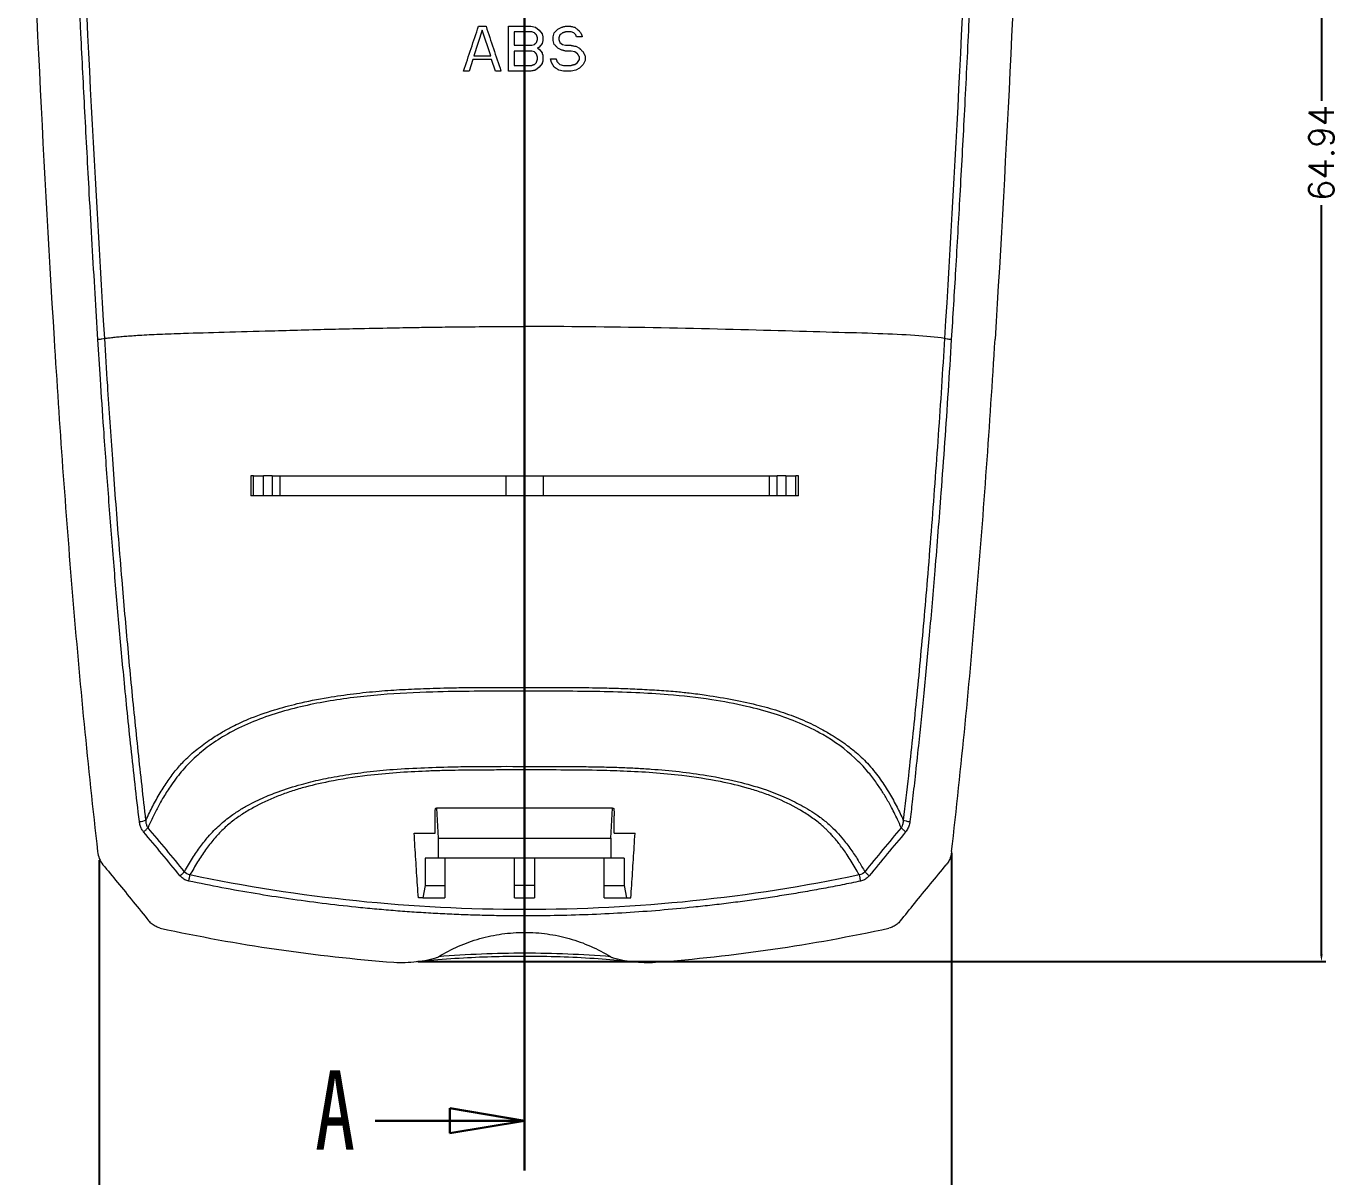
# Model space of a CAD drawing. Header units: inches. Extents: x 1631 to 3663, y 1126 to 1454.
# Drawn here: x 2922.3 to 2974.9, y 1232.4 to 1278.6 of the extents above; entities that cross this region are included whole.
import ezdxf

# ---------------------------------------------------------------- set-up
doc = ezdxf.new("R2010")
doc.units = ezdxf.units.IN
doc.header["$LTSCALE"] = 15
doc.linetypes.add('PHANTOM', pattern=[12.7, 6.35, -1.27, 1.27, -1.27, 1.27, -1.27])
doc.styles.add('SLDTEXTSTYLE0', font='TXT', dxfattribs={"width": 0.75})
doc.styles.get("Standard").update_dxf_attribs({"font": 'txt', "bigfont": 'gbcbig.shx'})
doc.dimstyles.new('1.5', dxfattribs={"dimtxt": 1, "dimasz": 0.3, "dimexe": 0.18, "dimexo": 0.0625, "dimgap": 0.09, "dimtad": 0, "dimzin": 0, "dimdsep": 46, "dimtxsty": 'Standard', "dimcen": 0, "dimclrd": 3, "dimclre": 3, "dimadec": 0, "dimazin": 2, "dimtfac": 1, "dimtofl": 0, "dimtmove": 0, "dimatfit": 3, "dimfxl": 1, "dimtolj": 1, "dimtzin": 0, "dimarcsym": 0})

# ---------------------------------------------------------------- blocks, each defined once
blk = doc.blocks.new('_CLOSED')
at = {"color": 0, "linetype": 'ByBlock', "lineweight": -2}
for p, q in [((-1, 0.166667), (0, 0)), ((-1, 0.166667), (-1, -0.166667)), ((0, 0), (-1, -0.166667)), ((0, 0), (-1, 0))]:
    blk.add_line(p, q, dxfattribs=at)
blk = doc.blocks.new('*D265')
at = {"color": 3, "lineweight": -2}
for p, q in [((2942.34, 1306.021), (2974.454, 1306.021)), ((2974.274, 1305.721), (2974.274, 1275.642)), ((2974.274, 1241.382), (2974.274, 1271.462)), ((2937.99, 1241.082), (2974.454, 1241.082))]:
    blk.add_line(p, q, dxfattribs=at)
at = {"color": 3}
for points in [[(2974.224, 1305.721), (2974.324, 1305.721), (2974.274, 1306.021)], [(2974.224, 1241.382), (2974.324, 1241.382), (2974.274, 1241.082)]]:
    blk.add_solid(points, dxfattribs=at)
at = {"layer": 'Defpoints', "color": 0}
for p in [(2942.277, 1306.021), (2937.927, 1241.082), (2974.274, 1241.082)]:
    blk.add_point(p, dxfattribs=at)
at = {"color": 0, "insert": (2974.274, 1273.552), "char_height": 1, "attachment_point": 5, "rotation": 90}
blk.add_mtext('\\A1;64.94', dxfattribs=at)
blk = doc.blocks.new('*D266')
at = {"color": 3, "lineweight": -2}
for p, q in [((2925.199, 1245.16), (2925.199, 1231.215)), ((2959.423, 1245.437), (2959.423, 1231.215)), ((2925.499, 1231.395), (2940.221, 1231.395)), ((2959.123, 1231.395), (2944.401, 1231.395))]:
    blk.add_line(p, q, dxfattribs=at)
at = {"color": 3}
for points in [[(2925.499, 1231.445), (2925.499, 1231.345), (2925.199, 1231.395)], [(2959.123, 1231.445), (2959.123, 1231.345), (2959.423, 1231.395)]]:
    blk.add_solid(points, dxfattribs=at)
at = {"layer": 'Defpoints', "color": 0}
for p in [(2925.199, 1245.222), (2959.423, 1245.499), (2959.423, 1231.395)]:
    blk.add_point(p, dxfattribs=at)
at = {"color": 0, "insert": (2942.311, 1231.395), "char_height": 1, "attachment_point": 5}
blk.add_mtext('\\A1;34.22', dxfattribs=at)

msp = doc.modelspace()

# ---------------------------------------------------------------- linework, layer by layer
at = {"color": 7, "linetype": 'PHANTOM', "lineweight": 30}
msp.add_line((2942.277, 1309.206), (2942.277, 1232.697), dxfattribs=at)
at = {"color": 7, "linetype": 'Continuous', "lineweight": 15}
for p, q in [((2940.577, 1278.488), (2940.24, 1277.454)), ((2940.915, 1277.454), (2940.577, 1278.488)), ((2941.627, 1276.842), (2941.627, 1278.642)), ((2941.852, 1278.412), (2941.852, 1277.876)), ((2942.277, 1278.412), (2942.277, 1278.642)), ((2942.277, 1277.876), (2942.277, 1278.412)), ((2942.527, 1278.642), (2942.715, 1278.603)), ((2942.677, 1278.374), (2942.565, 1278.412)), ((2942.715, 1278.603), (2942.865, 1278.488)), ((2942.79, 1278.182), (2942.752, 1278.297)), ((2942.865, 1278.488), (2942.977, 1278.335)), ((2942.977, 1278.335), (2943.015, 1278.22)), ((2943.015, 1278.22), (2943.015, 1278.067)), ((2943.427, 1278.22), (2943.465, 1278.374)), ((2943.427, 1278.067), (2943.427, 1278.22)), ((2943.465, 1278.374), (2943.615, 1278.527)), ((2943.615, 1278.527), (2943.765, 1278.603)), ((2943.69, 1278.297), (2943.652, 1278.182)), ((2944.252, 1278.374), (2944.14, 1278.412)), ((2944.327, 1278.297), (2944.252, 1278.374)), ((2944.365, 1278.22), (2944.327, 1278.297)), ((2944.59, 1278.22), (2944.365, 1278.22)), ((2942.277, 1277.646), (2942.277, 1277.876)), ((2942.565, 1277.876), (2942.677, 1277.914)), ((2942.752, 1277.991), (2942.79, 1278.105)), ((2942.79, 1278.105), (2942.79, 1278.182)), ((2942.79, 1277.761), (2942.865, 1277.723)), ((2942.977, 1277.952), (2942.865, 1277.799)), ((2942.865, 1277.723), (2942.977, 1277.569)), ((2943.015, 1278.067), (2942.977, 1277.952)), ((2943.465, 1277.914), (2943.427, 1278.067)), ((2943.765, 1277.684), (2943.615, 1277.761)), ((2943.652, 1278.182), (2943.652, 1278.105)), ((2943.69, 1277.991), (2943.802, 1277.914)), ((2943.802, 1277.914), (2943.915, 1277.876)), ((2944.327, 1277.837), (2944.477, 1277.761)), ((2940.202, 1277.301), (2940.052, 1276.842)), ((2941.102, 1276.842), (2940.952, 1277.301)), ((2941.852, 1277.646), (2941.852, 1277.072)), ((2942.277, 1277.072), (2942.277, 1277.646)), ((2942.677, 1277.608), (2942.565, 1277.646)), ((2942.677, 1277.11), (2942.752, 1277.186)), ((2942.79, 1277.301), (2942.79, 1277.416)), ((2943.015, 1277.454), (2943.015, 1277.263)), ((2943.352, 1277.186), (2943.315, 1277.34)), ((2943.465, 1276.995), (2943.352, 1277.186)), ((2944.29, 1277.608), (2944.14, 1277.646)), ((2944.402, 1277.531), (2944.29, 1277.608)), ((2944.29, 1277.11), (2944.402, 1277.186)), ((2944.402, 1277.186), (2944.477, 1277.301)), ((2944.477, 1277.301), (2944.477, 1277.416)), ((2944.702, 1277.263), (2944.627, 1277.11)), ((2944.702, 1277.454), (2944.702, 1277.263)), ((2940.052, 1276.842), (2939.827, 1276.842)), ((2942.277, 1276.842), (2942.277, 1277.072)), ((2942.277, 1277.072), (2942.565, 1277.072)), ((2942.526, 1276.842), (2942.277, 1276.842)), ((2942.865, 1276.995), (2942.715, 1276.88)), ((2942.977, 1277.148), (2942.865, 1276.995)), ((2943.84, 1276.842), (2943.652, 1276.88)), ((2943.69, 1277.11), (2943.84, 1277.072)), ((2943.84, 1277.072), (2944.14, 1277.072)), ((2944.14, 1276.842), (2943.84, 1276.842)), ((2944.327, 1276.88), (2944.14, 1276.842)), ((2944.477, 1276.957), (2944.327, 1276.88)), ((2944.627, 1277.11), (2944.477, 1276.957)), ((2931.281, 1260.591), (2931.279, 1259.791)), ((2931.389, 1260.591), (2931.281, 1260.591)), ((2931.389, 1259.791), (2931.389, 1260.591)), ((2931.787, 1259.791), (2931.787, 1260.591)), ((2932.138, 1260.591), (2931.787, 1260.591)), ((2932.138, 1260.591), (2932.138, 1259.791)), ((2932.46, 1259.791), (2932.46, 1260.591)), ((2941.518, 1260.591), (2941.518, 1259.791)), ((2943.036, 1259.791), (2943.036, 1260.591)), ((2952.095, 1260.591), (2952.095, 1259.791)), ((2952.416, 1259.791), (2952.416, 1260.591)), ((2952.768, 1260.591), (2952.416, 1260.591)), ((2952.768, 1260.591), (2952.768, 1259.791)), ((2953.166, 1259.791), (2953.166, 1260.591)), ((2953.273, 1260.591), (2953.166, 1260.591)), ((2953.275, 1259.791), (2953.273, 1260.591)), ((2931.389, 1259.791), (2931.28, 1259.791)), ((2932.138, 1259.791), (2931.787, 1259.791)), ((2952.768, 1259.791), (2952.416, 1259.791)), ((2953.274, 1259.791), (2953.166, 1259.791)), ((2942.277, 1251.94), (2942.277, 1248.925)), ((2938.707, 1247.241), (2938.742, 1247.241)), ((2938.742, 1247.241), (2938.812, 1246.041)), ((2945.812, 1247.241), (2938.742, 1247.241)), ((2945.742, 1246.041), (2945.812, 1247.241)), ((2945.812, 1247.241), (2945.847, 1247.241)), ((2938.681, 1246.241), (2938.681, 1246.941)), ((2945.874, 1246.241), (2945.874, 1246.941)), ((2937.842, 1246.241), (2938.681, 1246.241)), ((2945.874, 1246.241), (2946.712, 1246.241)), ((2938.812, 1246.041), (2945.742, 1246.041)), ((2938.812, 1246.041), (2938.812, 1245.241)), ((2945.742, 1246.041), (2945.742, 1245.241)), ((2938.812, 1245.241), (2938.277, 1245.241)), ((2938.277, 1245.241), (2938.277, 1244.141)), ((2945.742, 1245.241), (2938.812, 1245.241)), ((2939.077, 1245.241), (2939.077, 1244.141)), ((2941.877, 1244.141), (2941.877, 1245.241)), ((2942.677, 1245.241), (2942.677, 1244.141)), ((2945.477, 1244.141), (2945.477, 1245.241)), ((2946.277, 1245.241), (2945.742, 1245.241)), ((2946.277, 1245.241), (2946.277, 1244.141)), ((2938.277, 1244.141), (2938.19, 1243.641)), ((2938.277, 1244.141), (2939.077, 1244.141)), ((2939.077, 1244.141), (2939.077, 1243.641)), ((2942.677, 1244.141), (2941.877, 1244.141)), ((2941.877, 1243.641), (2941.877, 1244.141)), ((2942.677, 1244.141), (2942.677, 1243.642)), ((2945.477, 1244.141), (2946.277, 1244.141)), ((2945.477, 1243.641), (2945.477, 1244.141)), ((2946.277, 1244.141), (2946.365, 1243.641)), ((2938.19, 1243.641), (2938.013, 1243.641)), ((2938.19, 1243.641), (2939.077, 1243.641)), ((2941.877, 1243.641), (2942.677, 1243.642)), ((2945.477, 1243.641), (2946.365, 1243.641)), ((2946.365, 1243.641), (2946.541, 1243.641))]:
    msp.add_line(p, q, dxfattribs=at)
at = {"color": 8, "linetype": 'Continuous', "lineweight": 15}
msp.add_line((2942.277, 1248.778), (2942.277, 1247.241), dxfattribs=at)
at = {"color": 7, "linetype": 'Continuous', "lineweight": 30}
msp.add_line((2936.277, 1234.697), (2942.277, 1234.697), dxfattribs=at)
at = {"color": 7, "linetype": 'Continuous', "lineweight": 15}
msp.add_arc((2926.733, 1247.604), 0.902, 274.7194, 292.052, dxfattribs=at)
for points in [[(2922.264, 1288.994), (2922.545, 1281.341), (2922.918, 1273.698), (2923.385, 1266.075)], [(2925.415, 1266.11), (2924.946, 1273.735), (2924.563, 1281.381), (2924.272, 1289.036)], [(2960.282, 1289.035), (2959.991, 1281.38), (2959.608, 1273.735), (2959.139, 1266.11)], [(2962.291, 1288.998), (2962.01, 1281.343), (2961.636, 1273.699), (2961.169, 1266.075)], [(2925.415, 1266.11), (2925.418, 1266.11), (2925.42, 1266.11), (2925.423, 1266.111)], [(2932.138, 1260.591), (2932.263, 1260.591), (2932.386, 1260.591), (2932.46, 1260.591)], [(2952.095, 1260.591), (2952.169, 1260.591), (2952.291, 1260.591), (2952.416, 1260.591)], [(2942.277, 1251.94), (2942.277, 1251.99), (2942.277, 1252.042), (2942.277, 1252.094)], [(2942.277, 1248.925), (2942.277, 1248.873), (2942.277, 1248.823), (2942.277, 1248.778)], [(2927.072, 1246.767), (2927.073, 1246.77), (2927.074, 1246.773), (2927.076, 1246.775)], [(2957.483, 1246.767), (2957.481, 1246.77), (2957.48, 1246.773), (2957.479, 1246.775)], [(2928.618, 1244.694), (2928.135, 1245.286), (2927.647, 1245.875), (2927.155, 1246.461)], [(2957.399, 1246.461), (2956.907, 1245.875), (2956.42, 1245.286), (2955.936, 1244.694)], [(2925.131, 1245.5), (2925.153, 1245.309), (2925.22, 1245.125), (2925.344, 1244.976)], [(2928.84, 1244.564), (2928.75, 1244.574), (2928.669, 1244.62), (2928.618, 1244.694)], [(2942.277, 1243.171), (2937.765, 1243.172), (2933.251, 1243.635), (2928.84, 1244.564)], [(2955.714, 1244.564), (2951.303, 1243.635), (2946.79, 1243.172), (2942.277, 1243.171)], [(2955.936, 1244.694), (2955.885, 1244.62), (2955.804, 1244.574), (2955.714, 1244.564)], [(2942.277, 1243.641), (2942.277, 1243.484), (2942.277, 1243.327), (2942.277, 1243.171)], [(2927.648, 1242.429), (2930.741, 1241.754), (2933.868, 1241.299), (2937.027, 1241.058)], [(2947.53, 1241.058), (2950.688, 1241.299), (2953.814, 1241.754), (2956.906, 1242.429)], [(2942.276, 1241.42), (2941.12, 1241.42), (2939.964, 1241.373), (2938.82, 1241.281)], [(2945.734, 1241.281), (2944.59, 1241.373), (2943.433, 1241.42), (2942.276, 1241.42)]]:
    msp.add_open_spline(points, degree=3, dxfattribs=at)
for points, knots in [([(2925.144, 1266.063), (2925.106, 1266.679), (2925.027, 1267.946), (2924.911, 1269.901), (2924.773, 1272.333), (2924.62, 1275.159), (2924.424, 1279.008), (2924.211, 1283.604), (2924.07, 1287.156), (2923.997, 1288.995)], [0, 0, 0, 0, 0.080748, 0.166134, 0.256204, 0.399216, 0.536011, 0.759813, 1, 1, 1, 1]), ([(2960.558, 1288.995), (2960.525, 1288.156), (2960.459, 1286.512), (2960.358, 1284.099), (2960.24, 1281.427), (2960.098, 1278.428), (2959.931, 1275.13), (2959.758, 1271.931), (2959.588, 1268.929), (2959.469, 1266.996), (2959.412, 1266.062)], [0, 0, 0, 0, 0.109605, 0.214673, 0.315219, 0.458805, 0.606846, 0.746625, 0.877649, 1, 1, 1, 1]), ([(2939.827, 1276.842), (2939.928, 1277.144), (2940.128, 1277.744), (2940.328, 1278.344), (2940.427, 1278.642)], [0, 0, 0, 0, 0.5031913, 1, 1, 1, 1]), ([(2940.427, 1278.642), (2940.477, 1278.642), (2940.552, 1278.642), (2940.652, 1278.642), (2940.702, 1278.642), (2940.727, 1278.642)], [0, 0, 0, 0, 0.499981, 0.74999, 1, 1, 1, 1]), ([(2940.727, 1278.642), (2940.827, 1278.343), (2941.026, 1277.744), (2941.227, 1277.143), (2941.327, 1276.842)], [0, 0, 0, 0, 0.497184, 1, 1, 1, 1]), ([(2941.627, 1278.642), (2941.654, 1278.642), (2941.708, 1278.642), (2941.817, 1278.642), (2941.952, 1278.642), (2942.115, 1278.642), (2942.223, 1278.642), (2942.277, 1278.642)], [0, 0, 0, 0, 0.1251225, 0.250245, 0.500099, 0.7500495, 1, 1, 1, 1]), ([(2942.277, 1278.412), (2942.242, 1278.412), (2942.171, 1278.412), (2942.065, 1278.412), (2941.958, 1278.412), (2941.887, 1278.412), (2941.852, 1278.412)], [0, 0, 0, 0, 0.249912, 0.499824, 0.749815, 1, 1, 1, 1]), ([(2942.277, 1278.642), (2942.298, 1278.642), (2942.34, 1278.642), (2942.402, 1278.642), (2942.465, 1278.642), (2942.506, 1278.642), (2942.527, 1278.642)], [0, 0, 0, 0, 0.249975, 0.499951, 0.749871, 1, 1, 1, 1]), ([(2942.565, 1278.412), (2942.541, 1278.412), (2942.493, 1278.412), (2942.421, 1278.412), (2942.349, 1278.412), (2942.301, 1278.412), (2942.277, 1278.412)], [0, 0, 0, 0, 0.250034, 0.500067, 0.750022, 1, 1, 1, 1]), ([(2942.752, 1278.297), (2942.749, 1278.301), (2942.741, 1278.308), (2942.727, 1278.323), (2942.711, 1278.339), (2942.693, 1278.357), (2942.682, 1278.368), (2942.677, 1278.374)], [0, 0, 0, 0, 0.144402, 0.288804, 0.571904, 0.785952, 1, 1, 1, 1]), ([(2943.802, 1278.374), (2943.797, 1278.37), (2943.786, 1278.362), (2943.764, 1278.348), (2943.74, 1278.331), (2943.713, 1278.313), (2943.698, 1278.302), (2943.69, 1278.297)], [0, 0, 0, 0, 0.146907, 0.293813, 0.575312, 0.785292, 1, 1, 1, 1]), ([(2943.765, 1278.603), (2943.772, 1278.605), (2943.786, 1278.609), (2943.814, 1278.616), (2943.847, 1278.624), (2943.882, 1278.634), (2943.904, 1278.639), (2943.915, 1278.642)], [0, 0, 0, 0, 0.143417, 0.286833, 0.571298, 0.784577, 1, 1, 1, 1]), ([(2943.915, 1278.412), (2943.909, 1278.41), (2943.898, 1278.406), (2943.877, 1278.399), (2943.853, 1278.391), (2943.826, 1278.382), (2943.81, 1278.376), (2943.802, 1278.374)], [0, 0, 0, 0, 0.145497, 0.290994, 0.573955, 0.785426, 1, 1, 1, 1]), ([(2943.915, 1278.642), (2943.935, 1278.642), (2943.967, 1278.642), (2944.014, 1278.642), (2944.056, 1278.642), (2944.087, 1278.642), (2944.102, 1278.642)], [0, 0, 0, 0, 0.3318814, 0.5066797, 0.7533398, 1, 1, 1, 1]), ([(2944.14, 1278.412), (2944.13, 1278.412), (2944.112, 1278.412), (2944.075, 1278.412), (2944.028, 1278.412), (2943.972, 1278.412), (2943.934, 1278.412), (2943.915, 1278.412)], [0, 0, 0, 0, 0.122881, 0.245762, 0.493431, 0.744593, 1, 1, 1, 1]), ([(2944.102, 1278.642), (2944.111, 1278.64), (2944.129, 1278.636), (2944.164, 1278.629), (2944.218, 1278.618), (2944.263, 1278.609), (2944.29, 1278.603)], [0, 0, 0, 0, 0.141934, 0.283867, 0.568927, 1, 1, 1, 1]), ([(2944.29, 1278.603), (2944.304, 1278.593), (2944.332, 1278.571), (2944.382, 1278.532), (2944.418, 1278.505), (2944.44, 1278.489)], [0, 0, 0, 0, 0.285286, 0.56984, 1, 1, 1, 1]), ([(2944.44, 1278.489), (2944.445, 1278.481), (2944.456, 1278.466), (2944.477, 1278.437), (2944.502, 1278.404), (2944.528, 1278.368), (2944.544, 1278.346), (2944.552, 1278.335)], [0, 0, 0, 0, 0.145198, 0.290396, 0.574363, 0.786442, 1, 1, 1, 1]), ([(2944.552, 1278.335), (2944.554, 1278.33), (2944.558, 1278.319), (2944.565, 1278.297), (2944.573, 1278.272), (2944.582, 1278.245), (2944.587, 1278.229), (2944.59, 1278.22)], [0, 0, 0, 0, 0.146189, 0.292377, 0.574893, 0.785678, 1, 1, 1, 1]), ([(2941.852, 1277.876), (2941.888, 1277.876), (2941.958, 1277.876), (2942.1, 1277.876), (2942.206, 1277.876), (2942.277, 1277.876)], [0, 0, 0, 0, 0.250241, 0.50024, 1, 1, 1, 1]), ([(2942.277, 1277.876), (2942.325, 1277.876), (2942.397, 1277.876), (2942.493, 1277.876), (2942.541, 1277.876), (2942.565, 1277.876)], [0, 0, 0, 0, 0.499892, 0.749946, 1, 1, 1, 1]), ([(2942.677, 1277.914), (2942.681, 1277.918), (2942.688, 1277.925), (2942.702, 1277.939), (2942.718, 1277.956), (2942.736, 1277.974), (2942.747, 1277.985), (2942.752, 1277.991)], [0, 0, 0, 0, 0.1437763, 0.2875526, 0.5688681, 0.7814113, 1, 1, 1, 1]), ([(2942.865, 1277.799), (2942.861, 1277.797), (2942.854, 1277.794), (2942.84, 1277.786), (2942.818, 1277.775), (2942.8, 1277.766), (2942.79, 1277.761)], [0, 0, 0, 0, 0.144282, 0.288564, 0.572142, 1, 1, 1, 1]), ([(2943.615, 1277.761), (2943.607, 1277.768), (2943.593, 1277.783), (2943.565, 1277.812), (2943.533, 1277.845), (2943.497, 1277.881), (2943.475, 1277.903), (2943.465, 1277.914)], [0, 0, 0, 0, 0.142967, 0.285933, 0.568845, 0.782568, 1, 1, 1, 1]), ([(2943.652, 1278.106), (2943.654, 1278.1), (2943.658, 1278.089), (2943.665, 1278.067), (2943.673, 1278.042), (2943.682, 1278.015), (2943.687, 1277.999), (2943.69, 1277.991)], [0, 0, 0, 0, 0.145426, 0.290852, 0.572347, 0.783465, 1, 1, 1, 1]), ([(2943.915, 1277.646), (2943.9, 1277.65), (2943.872, 1277.657), (2943.822, 1277.67), (2943.786, 1277.679), (2943.765, 1277.684)], [0, 0, 0, 0, 0.285259, 0.570209, 1, 1, 1, 1]), ([(2943.915, 1277.876), (2943.926, 1277.876), (2943.947, 1277.876), (2943.991, 1277.876), (2944.039, 1277.876), (2944.092, 1277.876), (2944.124, 1277.876), (2944.14, 1277.876)], [0, 0, 0, 0, 0.145543, 0.291086, 0.577118, 0.789086, 1, 1, 1, 1]), ([(2944.14, 1277.876), (2944.148, 1277.874), (2944.166, 1277.87), (2944.202, 1277.863), (2944.255, 1277.852), (2944.3, 1277.843), (2944.327, 1277.837)], [0, 0, 0, 0, 0.141906, 0.283812, 0.56887, 1, 1, 1, 1]), ([(2944.477, 1277.761), (2944.484, 1277.753), (2944.499, 1277.739), (2944.527, 1277.709), (2944.56, 1277.677), (2944.595, 1277.64), (2944.616, 1277.619), (2944.627, 1277.608)], [0, 0, 0, 0, 0.144487, 0.288973, 0.574129, 0.787064, 1, 1, 1, 1]), ([(2940.952, 1277.301), (2940.827, 1277.301), (2940.577, 1277.301), (2940.327, 1277.301), (2940.202, 1277.301)], [0, 0, 0, 0, 0.499819, 1, 1, 1, 1]), ([(2940.24, 1277.454), (2940.352, 1277.454), (2940.577, 1277.454), (2940.802, 1277.454), (2940.915, 1277.454)], [0, 0, 0, 0, 0.500306, 1, 1, 1, 1]), ([(2942.277, 1277.646), (2942.206, 1277.646), (2942.1, 1277.646), (2941.958, 1277.646), (2941.887, 1277.646), (2941.852, 1277.646)], [0, 0, 0, 0, 0.49979, 0.749895, 1, 1, 1, 1]), ([(2942.565, 1277.646), (2942.541, 1277.646), (2942.493, 1277.646), (2942.421, 1277.646), (2942.349, 1277.646), (2942.301, 1277.646), (2942.277, 1277.646)], [0, 0, 0, 0, 0.250056, 0.500111, 0.75005, 1, 1, 1, 1]), ([(2942.752, 1277.531), (2942.749, 1277.535), (2942.741, 1277.542), (2942.727, 1277.556), (2942.711, 1277.573), (2942.693, 1277.591), (2942.682, 1277.602), (2942.677, 1277.608)], [0, 0, 0, 0, 0.142357, 0.284715, 0.567001, 0.783501, 1, 1, 1, 1]), ([(2942.79, 1277.416), (2942.788, 1277.422), (2942.784, 1277.433), (2942.777, 1277.454), (2942.769, 1277.479), (2942.76, 1277.507), (2942.755, 1277.523), (2942.752, 1277.531)], [0, 0, 0, 0, 0.145843, 0.291686, 0.572271, 0.782916, 1, 1, 1, 1]), ([(2942.752, 1277.186), (2942.754, 1277.192), (2942.757, 1277.203), (2942.764, 1277.224), (2942.772, 1277.249), (2942.781, 1277.276), (2942.787, 1277.293), (2942.79, 1277.301)], [0, 0, 0, 0, 0.1427203, 0.2854406, 0.5637414, 0.7766101, 1, 1, 1, 1]), ([(2942.977, 1277.569), (2942.979, 1277.564), (2942.983, 1277.553), (2942.989, 1277.531), (2942.998, 1277.507), (2943.007, 1277.479), (2943.012, 1277.463), (2943.015, 1277.454)], [0, 0, 0, 0, 0.144102, 0.288205, 0.568326, 0.780298, 1, 1, 1, 1]), ([(2943.015, 1277.263), (2943.013, 1277.257), (2943.009, 1277.246), (2943.002, 1277.224), (2942.994, 1277.199), (2942.985, 1277.172), (2942.98, 1277.156), (2942.977, 1277.148)], [0, 0, 0, 0, 0.1475661, 0.2951321, 0.575194, 0.7842945, 1, 1, 1, 1]), ([(2943.315, 1277.34), (2943.345, 1277.34), (2943.386, 1277.34), (2943.438, 1277.34), (2943.472, 1277.34), (2943.506, 1277.34), (2943.528, 1277.34), (2943.54, 1277.34)], [0, 0, 0, 0, 0.400012, 0.549846, 0.699681, 0.84972, 1, 1, 1, 1]), ([(2943.54, 1277.34), (2943.541, 1277.334), (2943.545, 1277.323), (2943.552, 1277.301), (2943.56, 1277.276), (2943.569, 1277.249), (2943.574, 1277.233), (2943.577, 1277.225)], [0, 0, 0, 0, 0.146631, 0.293262, 0.575, 0.785255, 1, 1, 1, 1]), ([(2943.577, 1277.225), (2943.583, 1277.219), (2943.593, 1277.208), (2943.615, 1277.186), (2943.639, 1277.161), (2943.666, 1277.134), (2943.682, 1277.118), (2943.69, 1277.11)], [0, 0, 0, 0, 0.145166, 0.290333, 0.574265, 0.787133, 1, 1, 1, 1]), ([(2944.14, 1277.646), (2944.129, 1277.646), (2944.108, 1277.646), (2944.066, 1277.646), (2944.017, 1277.646), (2943.963, 1277.646), (2943.931, 1277.646), (2943.915, 1277.646)], [0, 0, 0, 0, 0.140873, 0.281746, 0.565725, 0.782862, 1, 1, 1, 1]), ([(2944.477, 1277.416), (2944.474, 1277.422), (2944.466, 1277.432), (2944.452, 1277.454), (2944.436, 1277.479), (2944.418, 1277.506), (2944.407, 1277.523), (2944.402, 1277.531)], [0, 0, 0, 0, 0.1422879, 0.2845758, 0.5662781, 0.783139, 1, 1, 1, 1]), ([(2944.627, 1277.608), (2944.631, 1277.6), (2944.638, 1277.586), (2944.652, 1277.557), (2944.668, 1277.524), (2944.686, 1277.487), (2944.697, 1277.466), (2944.702, 1277.454)], [0, 0, 0, 0, 0.144042, 0.288083, 0.569434, 0.782032, 1, 1, 1, 1]), ([(2941.327, 1276.842), (2941.312, 1276.842), (2941.282, 1276.842), (2941.241, 1276.842), (2941.204, 1276.842), (2941.159, 1276.842), (2941.125, 1276.842), (2941.102, 1276.842)], [0, 0, 0, 0, 0.199217, 0.398435, 0.548234, 0.698338, 1, 1, 1, 1]), ([(2942.277, 1276.842), (2942.234, 1276.842), (2942.148, 1276.842), (2942.029, 1276.842), (2941.921, 1276.842), (2941.823, 1276.842), (2941.725, 1276.842), (2941.66, 1276.842), (2941.627, 1276.842)], [0, 0, 0, 0, 0.199088, 0.398177, 0.548233, 0.698289, 0.848938, 1, 1, 1, 1]), ([(2941.852, 1277.072), (2941.923, 1277.072), (2942.064, 1277.072), (2942.206, 1277.072), (2942.277, 1277.072)], [0, 0, 0, 0, 0.499062, 1, 1, 1, 1]), ([(2942.277, 1276.843), (2942.277, 1276.194), (2942.277, 1272.673), (2942.277, 1269.261), (2942.277, 1266.587)], [0.8929404, 0.8929404, 0.8929404, 0.8929404, 0.9125795, 1.0000005, 1.0000005, 1.0000005, 1.0000005]), ([(2942.715, 1276.88), (2942.706, 1276.878), (2942.687, 1276.874), (2942.652, 1276.867), (2942.598, 1276.856), (2942.553, 1276.847), (2942.526, 1276.842)], [0, 0, 0, 0, 0.143867, 0.287734, 0.57322, 1, 1, 1, 1]), ([(2942.565, 1277.072), (2942.575, 1277.075), (2942.596, 1277.082), (2942.634, 1277.095), (2942.661, 1277.104), (2942.677, 1277.11)], [0, 0, 0, 0, 0.284298, 0.567789, 1, 1, 1, 1]), ([(2943.652, 1276.88), (2943.643, 1276.885), (2943.625, 1276.896), (2943.59, 1276.918), (2943.536, 1276.951), (2943.492, 1276.978), (2943.465, 1276.995)], [0, 0, 0, 0, 0.142004, 0.284008, 0.569172, 1, 1, 1, 1]), ([(2944.14, 1277.072), (2944.147, 1277.073), (2944.161, 1277.077), (2944.189, 1277.084), (2944.221, 1277.092), (2944.257, 1277.102), (2944.279, 1277.107), (2944.29, 1277.11)], [0, 0, 0, 0, 0.141583, 0.283166, 0.566443, 0.780984, 1, 1, 1, 1]), ([(2925.415, 1266.11), (2925.393, 1266.1), (2925.355, 1266.089), (2925.257, 1266.072), (2925.198, 1266.066), (2925.144, 1266.063)], [0, 0, 0, 0, 0.5, 0.5, 1, 1, 1, 1]), ([(2927.072, 1246.767), (2927.018, 1247.225), (2926.912, 1248.142), (2926.762, 1249.517), (2926.618, 1250.895), (2926.482, 1252.273), (2926.352, 1253.653), (2926.229, 1255.033), (2926.103, 1256.501), (2925.934, 1258.576), (2925.739, 1261.178), (2925.556, 1263.862), (2925.454, 1265.48), (2925.415, 1266.11)], [0, 0, 0, 0, 0.071409, 0.142822, 0.214236, 0.285654, 0.357073, 0.428495, 0.499919, 0.584799, 0.749949, 0.902768, 1, 1, 1, 1]), ([(2925.423, 1266.111), (2925.479, 1266.118), (2925.595, 1266.132), (2925.787, 1266.154), (2926.003, 1266.176), (2926.245, 1266.197), (2926.515, 1266.218), (2926.952, 1266.247), (2927.61, 1266.28), (2928.717, 1266.32), (2930.221, 1266.362), (2932.229, 1266.417), (2934.083, 1266.47), (2935.771, 1266.509), (2936.812, 1266.53), (2937.737, 1266.546), (2938.523, 1266.559), (2939.564, 1266.572), (2940.844, 1266.584), (2941.776, 1266.586), (2942.277, 1266.587)], [0, 0, 0, 0, 0.0201399, 0.0417266, 0.0646937, 0.0889673, 0.1144714, 0.1411344, 0.2051277, 0.2723279, 0.3713164, 0.476232, 0.6050235, 0.6634665, 0.7381554, 0.7649672, 0.8051031, 0.8582743, 0.9237449, 1, 1, 1, 1]), ([(2959.139, 1266.11), (2958.788, 1266.155), (2958.389, 1266.194), (2957.495, 1266.256), (2957.005, 1266.279), (2955.915, 1266.317), (2955.312, 1266.333), (2953.972, 1266.37), (2953.239, 1266.392), (2950.911, 1266.458), (2949.184, 1266.504), (2945.685, 1266.567), (2943.915, 1266.587), (2942.277, 1266.587)], [0, 0, 0, 0, 0.125, 0.125, 0.25, 0.25, 0.375, 0.375, 0.5, 0.5, 0.75, 0.75, 1, 1, 1, 1]), ([(2942.277, 1266.587), (2942.277, 1265.12), (2942.277, 1263.113), (2942.277, 1261.141), (2942.277, 1260.591)], [0.6525969, 0.6525969, 0.6525969, 0.6525969, 0.9025941, 0.9999972, 0.9999972, 0.9999972, 0.9999972]), ([(2959.139, 1266.11), (2959.099, 1265.462), (2959.018, 1264.168), (2958.887, 1262.227), (2958.748, 1260.288), (2958.601, 1258.351), (2958.453, 1256.511), (2958.259, 1254.254), (2958.014, 1251.63), (2957.737, 1248.964), (2957.551, 1247.361), (2957.483, 1246.767)], [0, 0, 0, 0, 0.1000237, 0.2000442, 0.3000612, 0.4000739, 0.5000813, 0.5851964, 0.7500626, 0.9075166, 1, 1, 1, 1]), ([(2959.412, 1266.062), (2959.358, 1266.066), (2959.299, 1266.072), (2959.201, 1266.089), (2959.162, 1266.1), (2959.139, 1266.11)], [0, 0, 0, 0, 0.5, 0.5, 1, 1, 1, 1]), ([(2923.385, 1266.075), (2923.596, 1262.631), (2923.839, 1259.193), (2924.41, 1252.332), (2924.739, 1248.909), (2925.131, 1245.5)], [0, 0, 0, 0, 0.5, 0.5, 1, 1, 1, 1]), ([(2926.807, 1246.704), (2926.749, 1247.207), (2926.634, 1248.195), (2926.473, 1249.653), (2926.326, 1251.058), (2926.157, 1252.776), (2925.968, 1254.841), (2925.758, 1257.324), (2925.56, 1259.874), (2925.388, 1262.275), (2925.249, 1264.337), (2925.176, 1265.533), (2925.144, 1266.063)], [0, 0, 0, 0, 0.078309, 0.153964, 0.226828, 0.296773, 0.420804, 0.547143, 0.681427, 0.815356, 0.918321, 1, 1, 1, 1]), ([(2959.412, 1266.062), (2959.369, 1265.371), (2959.283, 1263.995), (2959.143, 1261.943), (2958.97, 1259.545), (2958.766, 1256.963), (2958.537, 1254.281), (2958.316, 1251.933), (2958.123, 1250.04), (2957.964, 1248.586), (2957.851, 1247.57), (2957.779, 1246.969), (2957.747, 1246.705)], [0, 0, 0, 0, 0.106764, 0.2124402, 0.3169779, 0.4775716, 0.6120461, 0.7325522, 0.8418917, 0.9062264, 0.9588445, 1, 1, 1, 1]), ([(2959.423, 1245.499), (2959.815, 1248.909), (2960.144, 1252.331), (2960.715, 1259.193), (2960.958, 1262.631), (2961.169, 1266.075)], [0, 0, 0, 0, 0.5, 0.5, 1, 1, 1, 1]), ([(2931.389, 1260.591), (2931.39, 1260.591), (2931.434, 1260.591), (2931.581, 1260.591), (2931.684, 1260.591), (2931.787, 1260.591)], [0, 0, 0, 0, 0.5, 0.5, 1, 1, 1, 1]), ([(2932.46, 1260.591), (2932.988, 1260.591), (2933.693, 1260.591), (2935.293, 1260.591), (2936.187, 1260.591), (2937.961, 1260.591), (2938.84, 1260.591), (2940.38, 1260.591), (2941.041, 1260.591), (2941.518, 1260.591)], [0, 0, 0, 0, 0.25, 0.25, 0.5, 0.5, 0.75, 0.75, 1, 1, 1, 1]), ([(2941.518, 1260.591), (2941.599, 1260.591), (2941.712, 1260.591), (2941.976, 1260.591), (2942.126, 1260.591), (2942.428, 1260.591), (2942.578, 1260.591), (2942.842, 1260.591), (2942.956, 1260.591), (2943.036, 1260.591)], [0, 0, 0, 0, 0.25, 0.25, 0.5, 0.5, 0.75, 0.75, 1, 1, 1, 1]), ([(2943.036, 1260.591), (2943.513, 1260.591), (2944.174, 1260.591), (2945.715, 1260.591), (2946.593, 1260.591), (2948.367, 1260.591), (2949.261, 1260.591), (2950.861, 1260.591), (2951.566, 1260.591), (2952.095, 1260.591)], [0, 0, 0, 0, 0.25, 0.25, 0.5, 0.5, 0.75, 0.75, 1, 1, 1, 1]), ([(2952.768, 1260.591), (2952.871, 1260.591), (2952.973, 1260.591), (2953.12, 1260.591), (2953.164, 1260.591), (2953.166, 1260.591)], [0, 0, 0, 0, 0.5, 0.5, 1, 1, 1, 1]), ([(2931.787, 1259.791), (2931.77, 1259.791), (2931.737, 1259.791), (2931.689, 1259.791), (2931.606, 1259.791), (2931.523, 1259.791), (2931.454, 1259.791), (2931.417, 1259.791), (2931.394, 1259.791), (2931.39, 1259.791), (2931.389, 1259.791)], [0, 0, 0, 0, 0.079776, 0.159593, 0.240679, 0.499394, 0.627929, 0.759459, 0.879005, 1, 1, 1, 1]), ([(2932.46, 1259.791), (2932.447, 1259.791), (2932.421, 1259.791), (2932.372, 1259.791), (2932.31, 1259.791), (2932.232, 1259.791), (2932.17, 1259.791), (2932.138, 1259.791)], [0, 0, 0, 0, 0.166776, 0.332177, 0.500272, 0.749398, 1, 1, 1, 1]), ([(2941.518, 1259.791), (2941.478, 1259.791), (2941.398, 1259.791), (2941.27, 1259.791), (2941.135, 1259.791), (2940.993, 1259.791), (2940.845, 1259.791), (2940.583, 1259.791), (2940.183, 1259.791), (2939.617, 1259.791), (2939.01, 1259.791), (2938.171, 1259.791), (2937.076, 1259.791), (2935.971, 1259.791), (2935.114, 1259.791), (2934.487, 1259.791), (2933.896, 1259.791), (2933.414, 1259.791), (2933.03, 1259.791), (2932.728, 1259.791), (2932.549, 1259.791), (2932.46, 1259.791)], [0, 0, 0, 0, 0.020589, 0.041116, 0.061613, 0.082112, 0.102647, 0.123249, 0.186675, 0.250149, 0.313574, 0.377048, 0.500012, 0.622976, 0.686401, 0.749875, 0.813301, 0.876775, 0.917883, 0.958871, 1, 1, 1, 1]), ([(2943.036, 1259.791), (2943.019, 1259.791), (2942.986, 1259.791), (2942.926, 1259.791), (2942.861, 1259.791), (2942.789, 1259.791), (2942.673, 1259.791), (2942.503, 1259.791), (2942.277, 1259.791), (2942.051, 1259.791), (2941.863, 1259.791), (2941.716, 1259.791), (2941.604, 1259.791), (2941.547, 1259.791), (2941.518, 1259.791)], [0, 0, 0, 0, 0.050532, 0.100316, 0.149864, 0.199695, 0.250319, 0.375056, 0.500088, 0.624825, 0.749857, 0.833574, 0.916154, 1, 1, 1, 1]), ([(2942.277, 1259.791), (2942.277, 1259.2), (2942.277, 1257.912), (2942.277, 1255.945), (2942.277, 1253.97), (2942.277, 1252.691), (2942.277, 1252.094)], [0.1398982, 0.1398982, 0.1398982, 0.1398982, 0.2451634, 0.3701634, 0.4951634, 0.6052652, 0.6052652, 0.6052652, 0.6052652]), ([(2952.095, 1259.791), (2952.05, 1259.791), (2951.962, 1259.791), (2951.821, 1259.791), (2951.675, 1259.791), (2951.521, 1259.791), (2951.362, 1259.791), (2951.082, 1259.791), (2950.659, 1259.791), (2950.068, 1259.791), (2949.441, 1259.791), (2948.583, 1259.791), (2947.478, 1259.791), (2946.383, 1259.791), (2945.544, 1259.791), (2944.937, 1259.791), (2944.371, 1259.791), (2943.916, 1259.791), (2943.558, 1259.791), (2943.28, 1259.791), (2943.118, 1259.791), (2943.036, 1259.791)], [0, 0, 0, 0, 0.020589, 0.041116, 0.061613, 0.082112, 0.102647, 0.123249, 0.186675, 0.250149, 0.313574, 0.377048, 0.500012, 0.622976, 0.686401, 0.749875, 0.813301, 0.876775, 0.917883, 0.958871, 1, 1, 1, 1]), ([(2952.416, 1259.791), (2952.395, 1259.791), (2952.354, 1259.791), (2952.293, 1259.791), (2952.226, 1259.791), (2952.155, 1259.791), (2952.115, 1259.791), (2952.095, 1259.791)], [0, 0, 0, 0, 0.166776, 0.332177, 0.500272, 0.749398, 1, 1, 1, 1]), ([(2953.166, 1259.791), (2953.165, 1259.791), (2953.163, 1259.791), (2953.153, 1259.791), (2953.125, 1259.791), (2953.069, 1259.791), (2952.986, 1259.791), (2952.916, 1259.791), (2952.842, 1259.791), (2952.792, 1259.791), (2952.768, 1259.791)], [0, 0, 0, 0, 0.079776, 0.159593, 0.240679, 0.499394, 0.627929, 0.759459, 0.879005, 1, 1, 1, 1]), ([(2927.076, 1246.775), (2927.119, 1246.869), (2927.205, 1247.055), (2927.344, 1247.33), (2927.488, 1247.599), (2927.688, 1247.944), (2927.947, 1248.347), (2928.276, 1248.787), (2928.657, 1249.209), (2929.118, 1249.621), (2929.631, 1249.993), (2930.117, 1250.293), (2930.608, 1250.562), (2931.289, 1250.879), (2932.16, 1251.184), (2933.238, 1251.476), (2934.3, 1251.688), (2935.401, 1251.845), (2936.398, 1251.95), (2937.377, 1252.014), (2938.385, 1252.057), (2939.312, 1252.081), (2940.208, 1252.092), (2941.149, 1252.094), (2941.857, 1252.094), (2942.277, 1252.094)], [0, 0, 0, 0, 0.02135, 0.042523, 0.063495, 0.084234, 0.124004, 0.160864, 0.194306, 0.236342, 0.280635, 0.313544, 0.34094, 0.381695, 0.446276, 0.49996, 0.570197, 0.626368, 0.683129, 0.734433, 0.786373, 0.847358, 0.885126, 0.931858, 1, 1, 1, 1]), ([(2942.277, 1251.94), (2942.012, 1251.941), (2941.338, 1251.941), (2940.108, 1251.94), (2938.444, 1251.915), (2936.461, 1251.819), (2934.325, 1251.567), (2932.57, 1251.162), (2931.252, 1250.688), (2930.365, 1250.254), (2929.726, 1249.844), (2929.297, 1249.508), (2928.911, 1249.168), (2928.475, 1248.711), (2928.067, 1248.158), (2927.775, 1247.692), (2927.55, 1247.292), (2927.352, 1246.903), (2927.222, 1246.61), (2927.155, 1246.461)], [0, 0, 0, 0, 0.042893, 0.109321, 0.199286, 0.312778, 0.432041, 0.551311, 0.612182, 0.672845, 0.72595, 0.750737, 0.774845, 0.823673, 0.873362, 0.910931, 0.934152, 0.966439, 1, 1, 1, 1]), ([(2942.277, 1252.094), (2942.555, 1252.094), (2943.169, 1252.095), (2944.176, 1252.094), (2945.156, 1252.083), (2946.05, 1252.06), (2946.814, 1252.029), (2947.575, 1251.989), (2948.271, 1251.938), (2948.932, 1251.872), (2949.72, 1251.767), (2950.662, 1251.603), (2951.665, 1251.389), (2952.425, 1251.173), (2952.978, 1250.977), (2953.513, 1250.763), (2954.056, 1250.505), (2954.554, 1250.221), (2954.906, 1249.995), (2955.241, 1249.76), (2955.562, 1249.508), (2955.858, 1249.24), (2956.115, 1248.972), (2956.348, 1248.693), (2956.631, 1248.312), (2956.928, 1247.849), (2957.229, 1247.303), (2957.398, 1246.946), (2957.479, 1246.775)], [0, 0, 0, 0, 0.04508, 0.099544, 0.163415, 0.204172, 0.244915, 0.287811, 0.328373, 0.358877, 0.396633, 0.458975, 0.516903, 0.568058, 0.592978, 0.617931, 0.66838, 0.69947, 0.721972, 0.745386, 0.776132, 0.80007, 0.822975, 0.849181, 0.872161, 0.91821, 0.960807, 1, 1, 1, 1]), ([(2957.399, 1246.461), (2957.351, 1246.569), (2957.26, 1246.775), (2957.12, 1247.065), (2956.955, 1247.382), (2956.759, 1247.727), (2956.554, 1248.048), (2956.323, 1248.38), (2956.017, 1248.775), (2955.37, 1249.455), (2954.183, 1250.321), (2952.646, 1250.958), (2951.113, 1251.368), (2949.689, 1251.634), (2948.196, 1251.798), (2946.693, 1251.891), (2945.297, 1251.93), (2943.809, 1251.942), (2942.803, 1251.941), (2942.277, 1251.94)], [0, 0, 0, 0, 0.02442, 0.046314, 0.065905, 0.09712, 0.126734, 0.142475, 0.17775, 0.225468, 0.324561, 0.44816, 0.512971, 0.591678, 0.687967, 0.758733, 0.836951, 0.914697, 1, 1, 1, 1]), ([(2928.618, 1244.694), (2928.671, 1244.788), (2928.773, 1244.971), (2928.934, 1245.233), (2929.095, 1245.477), (2929.255, 1245.702), (2929.413, 1245.908), (2929.59, 1246.121), (2929.793, 1246.342), (2930.096, 1246.634), (2930.457, 1246.924), (2930.817, 1247.159), (2931.223, 1247.399), (2931.713, 1247.642), (2932.46, 1247.945), (2933.244, 1248.193), (2933.965, 1248.374), (2934.524, 1248.485), (2935.139, 1248.591), (2935.966, 1248.711), (2937.063, 1248.816), (2938.251, 1248.875), (2939.382, 1248.91), (2940.72, 1248.927), (2941.647, 1248.925), (2942.277, 1248.925)], [0, 0, 0, 0, 0.025743, 0.05002, 0.072829, 0.09417, 0.114047, 0.132456, 0.157445, 0.181485, 0.225769, 0.257293, 0.271951, 0.323961, 0.369057, 0.43307, 0.485031, 0.512714, 0.542383, 0.604168, 0.670947, 0.749963, 0.827028, 0.882495, 1, 1, 1, 1]), ([(2942.277, 1248.778), (2941.994, 1248.779), (2941.461, 1248.779), (2940.713, 1248.777), (2940.065, 1248.773), (2939.518, 1248.765), (2939.073, 1248.755), (2938.727, 1248.745), (2938.483, 1248.737), (2937.567, 1248.701), (2936.204, 1248.61), (2934.552, 1248.356), (2933.515, 1248.112), (2932.827, 1247.9), (2932.16, 1247.656), (2931.529, 1247.359), (2930.949, 1247.013), (2930.535, 1246.724), (2930.148, 1246.389), (2929.788, 1246), (2929.45, 1245.561), (2929.129, 1245.078), (2928.939, 1244.739), (2928.84, 1244.564)], [0, 0, 0, 0, 0.053587, 0.100816, 0.14169, 0.176213, 0.204389, 0.226222, 0.241712, 0.250861, 0.40027, 0.501162, 0.572607, 0.6083, 0.643975, 0.715208, 0.750771, 0.786278, 0.823349, 0.863249, 0.905999, 0.951591, 1, 1, 1, 1]), ([(2942.277, 1248.925), (2942.571, 1248.924), (2943.14, 1248.924), (2943.966, 1248.921), (2944.738, 1248.914), (2945.459, 1248.901), (2946.134, 1248.882), (2946.763, 1248.854), (2947.92, 1248.782), (2949.34, 1248.631), (2950.875, 1248.315), (2951.939, 1248.006), (2952.765, 1247.68), (2953.485, 1247.316), (2954.061, 1246.956), (2954.611, 1246.512), (2955.035, 1246.051), (2955.416, 1245.541), (2955.698, 1245.11), (2955.86, 1244.828), (2955.936, 1244.694)], [0, 0, 0, 0, 0.054866, 0.106184, 0.154171, 0.199047, 0.241035, 0.280338, 0.317105, 0.458491, 0.54914, 0.617258, 0.674391, 0.726089, 0.782271, 0.816428, 0.879281, 0.922295, 0.96317, 1, 1, 1, 1]), ([(2955.714, 1244.564), (2955.66, 1244.661), (2955.557, 1244.847), (2955.395, 1245.114), (2955.238, 1245.359), (2955.084, 1245.58), (2954.937, 1245.778), (2954.797, 1245.953), (2954.665, 1246.106), (2954.545, 1246.237), (2954.437, 1246.347), (2954.344, 1246.437), (2954.266, 1246.508), (2954.206, 1246.56), (2954.043, 1246.699), (2953.752, 1246.917), (2953.154, 1247.292), (2952.499, 1247.612), (2951.804, 1247.875), (2951.083, 1248.102), (2950.02, 1248.354), (2948.349, 1248.61), (2946.678, 1248.723), (2944.569, 1248.781), (2943.244, 1248.78), (2942.277, 1248.778)], [0, 0, 0, 0, 0.026781, 0.051651, 0.07461, 0.095659, 0.114797, 0.132027, 0.147354, 0.160782, 0.172318, 0.181961, 0.189716, 0.19559, 0.199584, 0.236839, 0.274164, 0.348929, 0.386385, 0.423858, 0.49887, 0.599993, 0.749169, 0.817156, 1, 1, 1, 1]), ([(2938.681, 1246.941), (2938.681, 1246.959), (2938.681, 1246.995), (2938.683, 1247.05), (2938.685, 1247.106), (2938.689, 1247.158), (2938.694, 1247.203), (2938.7, 1247.235), (2938.705, 1247.239), (2938.707, 1247.241)], [0, 0, 0, 0, 0.1093162, 0.2297865, 0.3614339, 0.5042729, 0.6583119, 0.8235543, 1, 1, 1, 1]), ([(2945.847, 1247.241), (2945.849, 1247.241), (2945.852, 1247.239), (2945.856, 1247.225), (2945.86, 1247.204), (2945.863, 1247.178), (2945.866, 1247.147), (2945.868, 1247.114), (2945.87, 1247.079), (2945.872, 1247.043), (2945.873, 1247.008), (2945.873, 1246.974), (2945.873, 1246.952), (2945.874, 1246.941)], [0, 0, 0, 0, 0.113647, 0.222739, 0.327277, 0.427262, 0.522698, 0.613587, 0.699933, 0.781741, 0.859017, 0.931767, 1, 1, 1, 1]), ([(2926.976, 1246.294), (2926.961, 1246.313), (2926.931, 1246.351), (2926.894, 1246.413), (2926.863, 1246.479), (2926.838, 1246.55), (2926.819, 1246.626), (2926.811, 1246.678), (2926.807, 1246.704)], [0, 0, 0, 0, 0.158549, 0.31816, 0.480544, 0.64733, 0.820028, 1, 1, 1, 1]), ([(2927.155, 1246.461), (2927.145, 1246.479), (2927.123, 1246.514), (2927.101, 1246.573), (2927.085, 1246.636), (2927.075, 1246.701), (2927.073, 1246.745), (2927.072, 1246.767)], [0, 0, 0, 0, 0.191302, 0.387272, 0.58761, 0.792057, 1, 1, 1, 1]), ([(2957.483, 1246.767), (2957.481, 1246.739), (2957.479, 1246.686), (2957.465, 1246.613), (2957.446, 1246.552), (2957.424, 1246.502), (2957.407, 1246.474), (2957.399, 1246.461)], [0, 0, 0, 0, 0.262421, 0.492375, 0.69092, 0.859682, 1, 1, 1, 1]), ([(2957.483, 1246.767), (2957.506, 1246.755), (2957.545, 1246.742), (2957.64, 1246.72), (2957.695, 1246.71), (2957.747, 1246.705)], [0, 0, 0, 0, 0.5, 0.5, 1, 1, 1, 1]), ([(2957.747, 1246.705), (2957.742, 1246.673), (2957.733, 1246.611), (2957.707, 1246.521), (2957.674, 1246.439), (2957.631, 1246.362), (2957.596, 1246.317), (2957.578, 1246.294)], [0, 0, 0, 0, 0.2150586, 0.4200329, 0.6173452, 0.8096989, 1, 1, 1, 1]), ([(2926.976, 1246.294), (2927.01, 1246.322), (2927.045, 1246.352), (2927.108, 1246.41), (2927.135, 1246.438), (2927.155, 1246.461)], [0, 0, 0, 0, 0.5, 0.5, 1, 1, 1, 1]), ([(2928.438, 1244.531), (2928.196, 1244.825), (2927.712, 1245.415), (2927.222, 1246.001), (2926.976, 1246.294)], [0, 0, 0, 0, 0.498722, 1, 1, 1, 1]), ([(2938.013, 1243.641), (2938.001, 1243.811), (2937.977, 1244.149), (2937.942, 1244.663), (2937.908, 1245.183), (2937.875, 1245.709), (2937.853, 1246.064), (2937.842, 1246.241)], [0, 0, 0, 0, 0.2000816, 0.4000781, 0.6000338, 0.799993, 1, 1, 1, 1]), ([(2946.541, 1243.641), (2946.553, 1243.811), (2946.577, 1244.149), (2946.612, 1244.663), (2946.646, 1245.183), (2946.679, 1245.709), (2946.701, 1246.064), (2946.712, 1246.241)], [0, 0, 0, 0, 0.2000784, 0.4000733, 0.600029, 0.7999898, 1, 1, 1, 1]), ([(2957.578, 1246.294), (2957.332, 1246.001), (2956.842, 1245.415), (2956.358, 1244.825), (2956.116, 1244.531)], [0, 0, 0, 0, 0.501282, 1, 1, 1, 1]), ([(2957.578, 1246.294), (2957.545, 1246.321), (2957.51, 1246.351), (2957.448, 1246.409), (2957.42, 1246.437), (2957.399, 1246.461)], [0, 0, 0, 0, 0.5, 0.5, 1, 1, 1, 1]), ([(2959.423, 1245.499), (2959.418, 1245.464), (2959.409, 1245.395), (2959.382, 1245.296), (2959.349, 1245.204), (2959.308, 1245.12), (2959.263, 1245.044), (2959.228, 1244.998), (2959.21, 1244.976)], [0, 0, 0, 0, 0.187011, 0.36624, 0.537337, 0.700055, 0.854269, 1, 1, 1, 1]), ([(2925.344, 1244.976), (2925.539, 1244.74), (2925.733, 1244.504), (2925.927, 1244.267), (2926.139, 1244.009), (2926.35, 1243.75), (2926.561, 1243.491), (2926.771, 1243.231), (2926.982, 1242.972), (2927.191, 1242.711)], [0, 0, 0, 0, 0.000930206, 0.000930206, 0.000930206, 0.00194582, 0.00194582, 0.00194582, 0.002961455, 0.002961455, 0.002961455, 0.002961455]), ([(2928.438, 1244.531), (2928.471, 1244.557), (2928.506, 1244.586), (2928.569, 1244.643), (2928.597, 1244.671), (2928.618, 1244.694)], [0, 0, 0, 0, 0.5, 0.5, 1, 1, 1, 1]), ([(2928.79, 1244.317), (2928.762, 1244.324), (2928.707, 1244.338), (2928.63, 1244.372), (2928.558, 1244.415), (2928.493, 1244.468), (2928.457, 1244.509), (2928.438, 1244.531)], [0, 0, 0, 0, 0.20543, 0.404417, 0.600628, 0.797894, 1, 1, 1, 1]), ([(2928.79, 1244.317), (2928.8, 1244.358), (2928.809, 1244.404), (2928.827, 1244.49), (2928.835, 1244.531), (2928.84, 1244.564)], [0, 0, 0, 0, 0.5, 0.5, 1, 1, 1, 1]), ([(2955.714, 1244.564), (2955.72, 1244.531), (2955.727, 1244.49), (2955.745, 1244.404), (2955.754, 1244.358), (2955.763, 1244.316)], [0, 0, 0, 0, 0.5, 0.5, 1, 1, 1, 1]), ([(2956.116, 1244.531), (2956.098, 1244.51), (2956.061, 1244.468), (2955.996, 1244.416), (2955.925, 1244.372), (2955.847, 1244.338), (2955.792, 1244.324), (2955.763, 1244.316)], [0, 0, 0, 0, 0.200993, 0.397726, 0.593976, 0.793535, 1, 1, 1, 1]), ([(2956.116, 1244.531), (2956.083, 1244.557), (2956.048, 1244.586), (2955.985, 1244.643), (2955.957, 1244.671), (2955.936, 1244.694)], [0, 0, 0, 0, 0.5, 0.5, 1, 1, 1, 1]), ([(2957.363, 1242.712), (2957.555, 1242.95), (2957.748, 1243.188), (2957.94, 1243.425), (2958.151, 1243.685), (2958.362, 1243.944), (2958.574, 1244.202), (2958.785, 1244.461), (2958.998, 1244.719), (2959.21, 1244.976)], [0, 0, 0, 0, 0.00093021, 0.00093021, 0.00093021, 0.001945609, 0.001945609, 0.001945609, 0.002961031, 0.002961031, 0.002961031, 0.002961031]), ([(2942.277, 1242.919), (2942.025, 1242.92), (2941.522, 1242.921), (2940.767, 1242.935), (2940.013, 1242.956), (2939.259, 1242.987), (2938.505, 1243.026), (2937.752, 1243.073), (2937, 1243.129), (2936.247, 1243.194), (2935.296, 1243.287), (2934.147, 1243.418), (2932.801, 1243.599), (2931.46, 1243.809), (2930.122, 1244.045), (2929.235, 1244.226), (2928.79, 1244.317)], [0, 0, 0, 0, 0.055578, 0.111133, 0.166672, 0.222203, 0.277734, 0.333271, 0.388823, 0.444397, 0.500001, 0.59994, 0.699863, 0.799815, 0.899845, 1, 1, 1, 1]), ([(2955.763, 1244.316), (2955.517, 1244.265), (2955.024, 1244.163), (2954.282, 1244.021), (2953.54, 1243.887), (2952.796, 1243.762), (2952.051, 1243.646), (2951.304, 1243.538), (2950.557, 1243.439), (2949.808, 1243.349), (2948.858, 1243.245), (2947.706, 1243.138), (2946.351, 1243.04), (2944.994, 1242.971), (2943.636, 1242.927), (2942.73, 1242.921), (2942.277, 1242.919)], [0, 0, 0, 0, 0.0556501, 0.1112574, 0.1668303, 0.2223771, 0.2779061, 0.3334252, 0.3889427, 0.4444663, 0.500004, 0.6000512, 0.7000299, 0.7999848, 0.8999601, 1, 1, 1, 1]), ([(2942.277, 1243.171), (2942.277, 1243.138), (2942.277, 1243.096), (2942.277, 1243.008), (2942.277, 1242.961), (2942.277, 1242.919)], [0, 0, 0, 0, 0.5, 0.5, 1, 1, 1, 1]), ([(2927.648, 1242.429), (2927.619, 1242.437), (2927.56, 1242.452), (2927.476, 1242.486), (2927.395, 1242.529), (2927.32, 1242.582), (2927.251, 1242.642), (2927.211, 1242.688), (2927.191, 1242.711)], [0, 0, 0, 0, 0.164401, 0.329543, 0.495569, 0.66259, 0.830698, 1, 1, 1, 1]), ([(2957.363, 1242.712), (2957.343, 1242.688), (2957.303, 1242.642), (2957.234, 1242.582), (2957.159, 1242.529), (2957.079, 1242.486), (2956.994, 1242.452), (2956.936, 1242.437), (2956.906, 1242.429)], [0, 0, 0, 0, 0.169295, 0.337399, 0.504417, 0.670445, 0.835591, 1, 1, 1, 1]), ([(2938.82, 1241.281), (2939.339, 1241.6), (2939.891, 1241.841), (2940.767, 1242.089), (2941.068, 1242.153), (2941.669, 1242.236), (2941.97, 1242.257), (2942.575, 1242.257), (2942.88, 1242.237), (2943.485, 1242.153), (2943.781, 1242.091), (2944.362, 1241.927), (2944.646, 1241.825), (2945.203, 1241.582), (2945.474, 1241.44), (2945.734, 1241.281)], [0, 0, 0, 0, 0.25, 0.25, 0.375, 0.375, 0.5, 0.5, 0.625, 0.625, 0.75, 0.75, 0.875, 0.875, 1, 1, 1, 1]), ([(2937.027, 1241.058), (2937.178, 1241.046), (2937.33, 1241.048), (2937.633, 1241.06), (2937.785, 1241.072), (2938.086, 1241.106), (2938.236, 1241.127), (2938.459, 1241.169), (2938.533, 1241.184), (2938.643, 1241.213), (2938.68, 1241.223), (2938.752, 1241.248), (2938.787, 1241.261), (2938.82, 1241.281)], [0, 0, 0, 0, 0.25, 0.25, 0.5, 0.5, 0.75, 0.75, 0.875, 0.875, 0.9375, 0.9375, 1, 1, 1, 1]), ([(2937.927, 1241.082), (2938.105, 1241.102), (2938.73, 1241.17), (2939.791, 1241.241), (2941.065, 1241.299), (2941.885, 1241.305), (2942.277, 1241.307)], [0, 0, 0, 0, 0.124126, 0.437521, 0.73192, 1, 1, 1, 1]), ([(2942.277, 1241.307), (2942.751, 1241.303), (2943.683, 1241.295), (2945.039, 1241.224), (2946.024, 1241.152), (2946.548, 1241.094), (2946.651, 1241.082)], [0, 0, 0, 0, 0.323389, 0.635205, 0.928142, 1, 1, 1, 1]), ([(2945.734, 1241.281), (2945.767, 1241.261), (2945.802, 1241.248), (2945.874, 1241.223), (2945.911, 1241.213), (2946.021, 1241.184), (2946.095, 1241.169), (2946.319, 1241.127), (2946.469, 1241.106), (2946.771, 1241.072), (2946.923, 1241.06), (2947.226, 1241.048), (2947.378, 1241.046), (2947.53, 1241.058)], [0, 0, 0, 0, 0.0625, 0.0625, 0.125, 0.125, 0.25, 0.25, 0.5, 0.5, 0.75, 0.75, 1, 1, 1, 1])]:
    msp.add_open_spline(points, degree=3, knots=knots, dxfattribs=at)
at = {"color": 8, "linetype": 'Continuous', "lineweight": 15}
msp.add_open_spline([(2942.276, 1241.42), (2942.276, 1241.379), (2942.276, 1241.347), (2942.276, 1241.311), (2942.277, 1241.305), (2942.277, 1241.309)], degree=3, knots=[0, 0, 0, 0, 0.5, 0.5, 1, 1, 1, 1], dxfattribs=at)

# ---------------------------------------------------------------- block references
at = {"color": 7, "linetype": 'Continuous', "lineweight": 30, "xscale": 3, "yscale": 3, "zscale": 0.5}
msp.add_blockref('_CLOSED', (2942.277, 1234.697), dxfattribs=at)

# ---------------------------------------------------------------- texts
at = {"color": 7, "linetype": 'Continuous', "insert": (2933.854, 1236.714), "char_height": 3.175, "attachment_point": 1, "style": 'SLDTEXTSTYLE0'}
msp.add_mtext('A', dxfattribs=at)

# ---------------------------------------------------------------- dimensions: what is measured, and where the dimension line sits
dim = msp.add_linear_dim(base=(2974.274, 1241.082), p1=(2942.277, 1306.021), p2=(2937.927, 1241.082), angle=90, dimstyle='1.5')
dim.commit()
dim.dimension.update_dxf_attribs({"geometry": '*D265', "text_midpoint": (2974.274, 1273.552)})
dim = msp.add_linear_dim(base=(2959.423, 1231.395), p1=(2925.199, 1245.222), p2=(2959.423, 1245.499), dimstyle='1.5')
dim.commit()
dim.dimension.update_dxf_attribs({"geometry": '*D266', "text_midpoint": (2942.311, 1231.395)})

doc.saveas('drawing.dxf')
